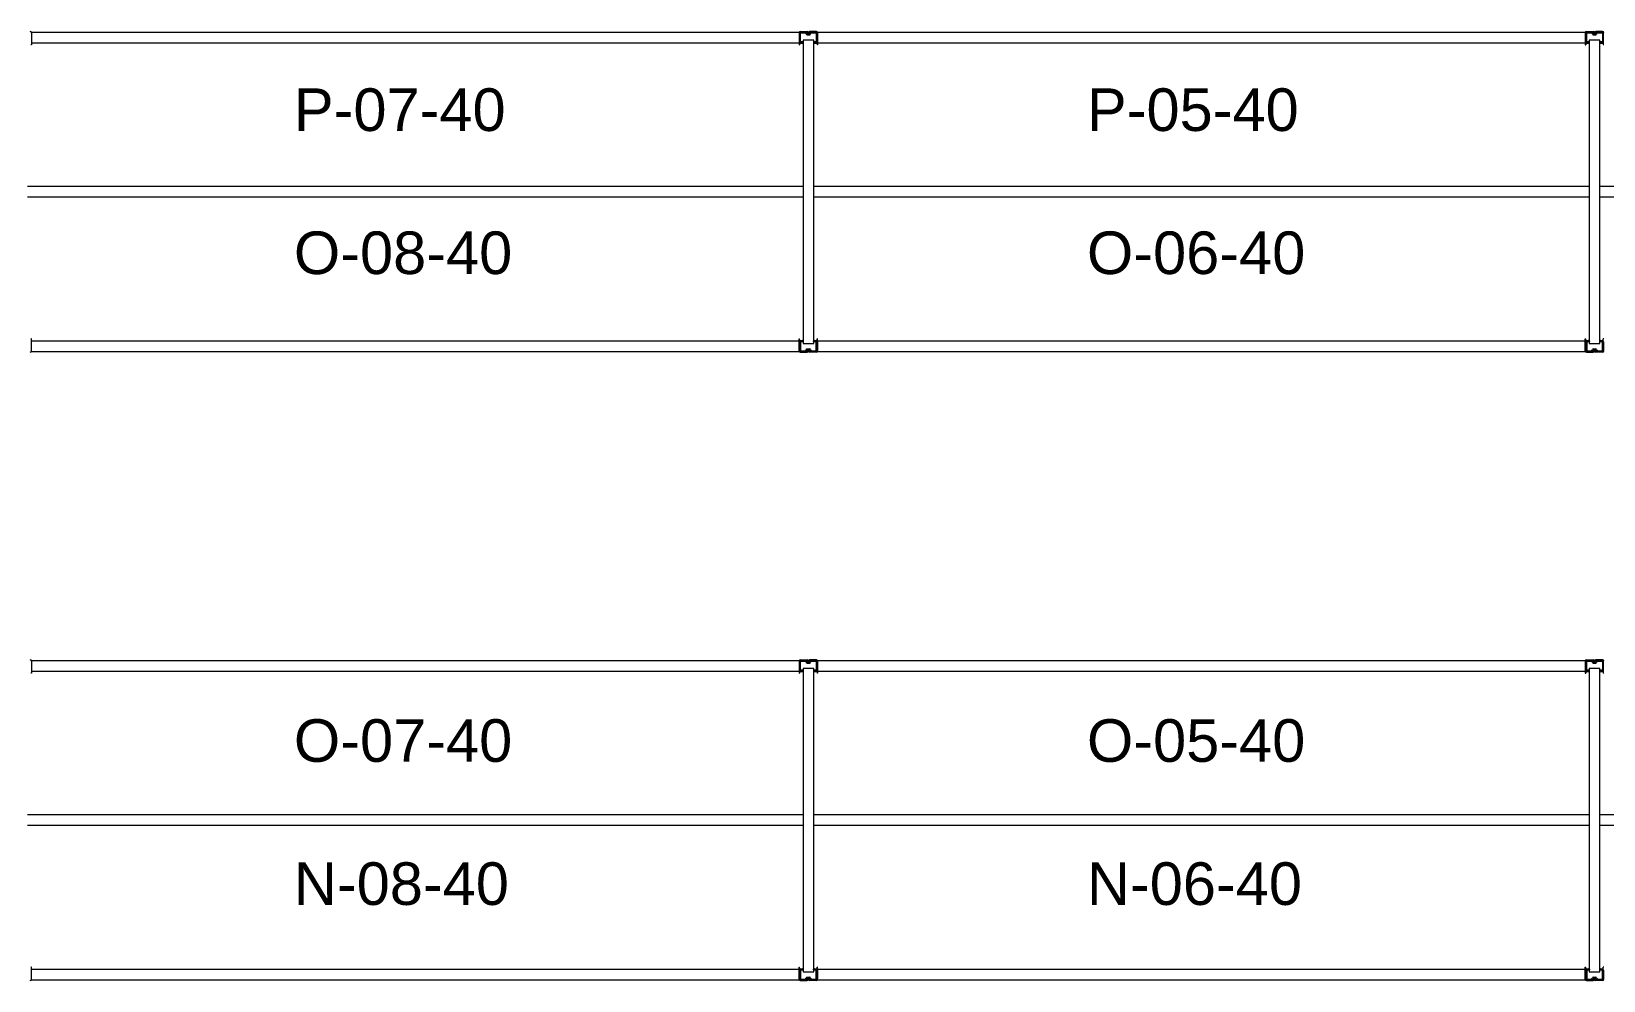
# Model space of a CAD drawing. Header units: inches. Extents: x 2743 to 10591, y -1604 to 5792.
# Drawn here: x 8436.6 to 8731.8, y 845.6 to 1023.8 of the extents above; entities that cross this region are included whole.
import ezdxf

# ---------------------------------------------------------------- set-up
doc = ezdxf.new("R2010")
doc.units = ezdxf.units.IN
doc.header["$LTSCALE"] = 0.1875
doc.header["$MEASUREMENT"] = 0
for name, color, linetype, lineweight in [('22 Dimension', 7, 'Continuous', 5), ('32 Echelle', 160, 'Continuous', 15), ('33 Poutre', 30, 'Continuous', 15)]:
    doc.layers.add(name, color=color, linetype=linetype, lineweight=lineweight)
doc.styles.add('arial', font='')
doc.styles.get('arial').set_extended_font_data('Arial')

msp = doc.modelspace()

# ---------------------------------------------------------------- hatches: boundary and pattern name
at = {"layer": '32 Echelle'}
for points in [[(8581.52285, 1021.49574), (8581.52285, 1021.68324), (8581.33535, 1021.68324)], [(8581.52285, 1021.49574), (8581.52285, 1021.68324), (8581.33535, 1021.68324)], [(8583.52285, 1021.49574), (8583.52285, 1021.68324), (8583.71035, 1021.68324)], [(8583.52285, 1021.49574), (8583.52285, 1021.68324), (8583.71035, 1021.68324)], [(8729.14785, 1021.49574), (8729.14785, 1021.68324), (8728.96035, 1021.68324)], [(8729.14785, 1021.49574), (8729.14785, 1021.68324), (8728.96035, 1021.68324)], [(8731.14785, 1021.49574), (8731.14785, 1021.68324), (8731.33535, 1021.68324)], [(8731.14785, 1021.49574), (8731.14785, 1021.68324), (8731.33535, 1021.68324)], [(8581.52285, 965.87074), (8581.52285, 965.68324), (8581.33535, 965.68324)], [(8581.52285, 965.87074), (8581.52285, 965.68324), (8581.33535, 965.68324)], [(8583.52285, 965.87074), (8583.52285, 965.68324), (8583.71035, 965.68324)], [(8583.52285, 965.87074), (8583.52285, 965.68324), (8583.71035, 965.68324)], [(8729.14785, 965.87074), (8729.14785, 965.68324), (8728.96035, 965.68324)], [(8729.14785, 965.87074), (8729.14785, 965.68324), (8728.96035, 965.68324)], [(8731.14785, 965.87074), (8731.14785, 965.68324), (8731.33535, 965.68324)], [(8731.14785, 965.87074), (8731.14785, 965.68324), (8731.33535, 965.68324)], [(8581.52285, 903.49574), (8581.52285, 903.68324), (8581.33535, 903.68324)], [(8581.52285, 903.49574), (8581.52285, 903.68324), (8581.33535, 903.68324)], [(8583.52285, 903.49574), (8583.52285, 903.68324), (8583.71035, 903.68324)], [(8583.52285, 903.49574), (8583.52285, 903.68324), (8583.71035, 903.68324)], [(8729.14785, 903.49574), (8729.14785, 903.68324), (8728.96035, 903.68324)], [(8729.14785, 903.49574), (8729.14785, 903.68324), (8728.96035, 903.68324)], [(8731.14785, 903.49574), (8731.14785, 903.68324), (8731.33535, 903.68324)], [(8731.14785, 903.49574), (8731.14785, 903.68324), (8731.33535, 903.68324)], [(8581.52285, 847.87074), (8581.52285, 847.68324), (8581.33535, 847.68324)], [(8581.52285, 847.87074), (8581.52285, 847.68324), (8581.33535, 847.68324)], [(8583.52285, 847.87074), (8583.52285, 847.68324), (8583.71035, 847.68324)], [(8583.52285, 847.87074), (8583.52285, 847.68324), (8583.71035, 847.68324)], [(8729.14785, 847.87074), (8729.14785, 847.68324), (8728.96035, 847.68324)], [(8729.14785, 847.87074), (8729.14785, 847.68324), (8728.96035, 847.68324)], [(8731.14785, 847.87074), (8731.14785, 847.68324), (8731.33535, 847.68324)], [(8731.14785, 847.87074), (8731.14785, 847.68324), (8731.33535, 847.68324)]]:
    msp.add_hatch(color=256, dxfattribs=at).paths.add_polyline_path(points)

# ---------------------------------------------------------------- linework, layer by layer
at = {"layer": '22 Dimension'}
for p, q in [((8581.52285, 994.68324), (8435.89785, 994.68324)), ((8581.52285, 992.68324), (8435.89785, 992.68324)), ((8729.14785, 994.68324), (8583.52285, 994.68324)), ((8729.14785, 992.68324), (8583.52285, 992.68324)), ((8876.77285, 994.68324), (8731.14785, 994.68324)), ((8876.77285, 992.68324), (8731.14785, 992.68324)), ((8581.52285, 876.68324), (8435.89785, 876.68324)), ((8581.52285, 874.68324), (8435.89785, 874.68324)), ((8729.14785, 876.68324), (8583.52285, 876.68324)), ((8729.14785, 874.68324), (8583.52285, 874.68324)), ((8876.77285, 876.68324), (8731.14785, 876.68324)), ((8876.77285, 874.68324), (8731.14785, 874.68324))]:
    msp.add_line(p, q, dxfattribs=at)
at = {"layer": '32 Echelle', "linetype": 'Continuous', "lineweight": 25}
for p, q in [((8580.89789, 1023.49949), (8580.89789, 1021.86699)), ((8580.89789, 1023.49949), (8580.89789, 1021.86699)), ((8580.98789, 1021.86699), (8580.98789, 1023.49949)), ((8580.98789, 1021.86699), (8580.98789, 1023.49949)), ((8582.01048, 1023.68324), (8581.08164, 1023.68324)), ((8582.01048, 1023.68324), (8581.08164, 1023.68324)), ((8581.08164, 1023.59324), (8582.01048, 1023.59324)), ((8581.08164, 1023.59324), (8582.01048, 1023.59324)), ((8581.49789, 1021.77324), (8581.08164, 1021.77324)), ((8581.49789, 1021.77324), (8581.08164, 1021.77324)), ((8581.08164, 1021.68324), (8581.49789, 1021.68324)), ((8581.08164, 1021.68324), (8581.49789, 1021.68324)), ((8581.49789, 1021.68324), (8581.49789, 1021.77324)), ((8581.49789, 1021.68324), (8581.49789, 1021.77324)), ((8582.10013, 1023.5269), (8582.14404, 1023.38326)), ((8582.10013, 1023.5269), (8582.14404, 1023.38326)), ((8582.23011, 1023.40958), (8582.1862, 1023.55321)), ((8582.23011, 1023.40958), (8582.1862, 1023.55321)), ((8582.72593, 1023.34324), (8582.31976, 1023.34324)), ((8582.72593, 1023.34324), (8582.31976, 1023.34324)), ((8582.31976, 1023.25324), (8582.72593, 1023.25324)), ((8582.31976, 1023.25324), (8582.72593, 1023.25324)), ((8582.85949, 1023.55321), (8582.81558, 1023.40958)), ((8582.85949, 1023.55321), (8582.81558, 1023.40958)), ((8582.90165, 1023.38326), (8582.94556, 1023.5269)), ((8582.90165, 1023.38326), (8582.94556, 1023.5269)), ((8583.96405, 1023.68324), (8583.03522, 1023.68324)), ((8583.96405, 1023.68324), (8583.03522, 1023.68324)), ((8583.03522, 1023.59324), (8583.96405, 1023.59324)), ((8583.03522, 1023.59324), (8583.96405, 1023.59324)), ((8583.96405, 1021.77324), (8583.5478, 1021.77324)), ((8583.5478, 1021.77324), (8583.5478, 1021.68324)), ((8583.96405, 1021.77324), (8583.5478, 1021.77324)), ((8583.5478, 1021.77324), (8583.5478, 1021.68324)), ((8583.5478, 1021.68324), (8583.96405, 1021.68324)), ((8583.5478, 1021.68324), (8583.96405, 1021.68324)), ((8584.0578, 1023.49949), (8584.0578, 1021.86699)), ((8584.0578, 1023.49949), (8584.0578, 1021.86699)), ((8584.1478, 1021.86699), (8584.1478, 1023.49949)), ((8584.1478, 1021.86699), (8584.1478, 1023.49949)), ((8728.52289, 1023.49949), (8728.52289, 1021.86699)), ((8728.52289, 1023.49949), (8728.52289, 1021.86699)), ((8728.61289, 1021.86699), (8728.61289, 1023.49949)), ((8728.61289, 1021.86699), (8728.61289, 1023.49949)), ((8729.63548, 1023.68324), (8728.70664, 1023.68324)), ((8729.63548, 1023.68324), (8728.70664, 1023.68324)), ((8728.70664, 1023.59324), (8729.63548, 1023.59324)), ((8728.70664, 1023.59324), (8729.63548, 1023.59324)), ((8729.12289, 1021.77324), (8728.70664, 1021.77324)), ((8729.12289, 1021.77324), (8728.70664, 1021.77324)), ((8728.70664, 1021.68324), (8729.12289, 1021.68324)), ((8728.70664, 1021.68324), (8729.12289, 1021.68324)), ((8729.12289, 1021.68324), (8729.12289, 1021.77324)), ((8729.12289, 1021.68324), (8729.12289, 1021.77324)), ((8729.72513, 1023.5269), (8729.76904, 1023.38326)), ((8729.72513, 1023.5269), (8729.76904, 1023.38326)), ((8729.85511, 1023.40958), (8729.8112, 1023.55321)), ((8729.85511, 1023.40958), (8729.8112, 1023.55321)), ((8730.35093, 1023.34324), (8729.94476, 1023.34324)), ((8730.35093, 1023.34324), (8729.94476, 1023.34324)), ((8729.94476, 1023.25324), (8730.35093, 1023.25324)), ((8729.94476, 1023.25324), (8730.35093, 1023.25324)), ((8730.48449, 1023.55321), (8730.44058, 1023.40958)), ((8730.48449, 1023.55321), (8730.44058, 1023.40958)), ((8730.52665, 1023.38326), (8730.57056, 1023.5269)), ((8730.52665, 1023.38326), (8730.57056, 1023.5269)), ((8731.58905, 1023.68324), (8730.66022, 1023.68324)), ((8731.58905, 1023.68324), (8730.66022, 1023.68324)), ((8730.66022, 1023.59324), (8731.58905, 1023.59324)), ((8730.66022, 1023.59324), (8731.58905, 1023.59324)), ((8731.58905, 1021.77324), (8731.1728, 1021.77324)), ((8731.1728, 1021.77324), (8731.1728, 1021.68324)), ((8731.58905, 1021.77324), (8731.1728, 1021.77324)), ((8731.1728, 1021.77324), (8731.1728, 1021.68324)), ((8731.1728, 1021.68324), (8731.58905, 1021.68324)), ((8731.1728, 1021.68324), (8731.58905, 1021.68324)), ((8731.6828, 1023.49949), (8731.6828, 1021.86699)), ((8731.6828, 1023.49949), (8731.6828, 1021.86699)), ((8731.7728, 1021.86699), (8731.7728, 1023.49949)), ((8731.7728, 1021.86699), (8731.7728, 1023.49949)), ((8580.89789, 963.86699), (8580.89789, 965.49949)), ((8580.89789, 963.86699), (8580.89789, 965.49949)), ((8580.98789, 965.49949), (8580.98789, 963.86699)), ((8580.98789, 965.49949), (8580.98789, 963.86699)), ((8581.08164, 965.68324), (8581.49789, 965.68324)), ((8581.08164, 965.68324), (8581.49789, 965.68324)), ((8581.49789, 965.59324), (8581.08164, 965.59324)), ((8581.49789, 965.59324), (8581.08164, 965.59324)), ((8581.49789, 965.68324), (8581.49789, 965.59324)), ((8581.49789, 965.68324), (8581.49789, 965.59324)), ((8583.5478, 965.68324), (8583.96405, 965.68324)), ((8583.5478, 965.59324), (8583.5478, 965.68324)), ((8583.5478, 965.68324), (8583.96405, 965.68324)), ((8583.5478, 965.59324), (8583.5478, 965.68324)), ((8583.96405, 965.59324), (8583.5478, 965.59324)), ((8583.96405, 965.59324), (8583.5478, 965.59324)), ((8584.0578, 963.86699), (8584.0578, 965.49949)), ((8584.0578, 963.86699), (8584.0578, 965.49949)), ((8584.1478, 965.49949), (8584.1478, 963.86699)), ((8584.1478, 965.49949), (8584.1478, 963.86699)), ((8728.52289, 963.86699), (8728.52289, 965.49949)), ((8728.52289, 963.86699), (8728.52289, 965.49949)), ((8728.61289, 965.49949), (8728.61289, 963.86699)), ((8728.61289, 965.49949), (8728.61289, 963.86699)), ((8728.70664, 965.68324), (8729.12289, 965.68324)), ((8728.70664, 965.68324), (8729.12289, 965.68324)), ((8729.12289, 965.59324), (8728.70664, 965.59324)), ((8729.12289, 965.59324), (8728.70664, 965.59324)), ((8729.12289, 965.68324), (8729.12289, 965.59324)), ((8729.12289, 965.68324), (8729.12289, 965.59324)), ((8731.1728, 965.68324), (8731.58905, 965.68324)), ((8731.1728, 965.59324), (8731.1728, 965.68324)), ((8731.1728, 965.68324), (8731.58905, 965.68324)), ((8731.1728, 965.59324), (8731.1728, 965.68324)), ((8731.58905, 965.59324), (8731.1728, 965.59324)), ((8731.58905, 965.59324), (8731.1728, 965.59324)), ((8731.6828, 963.86699), (8731.6828, 965.49949)), ((8731.6828, 963.86699), (8731.6828, 965.49949)), ((8731.7728, 965.49949), (8731.7728, 963.86699)), ((8731.7728, 965.49949), (8731.7728, 963.86699)), ((8581.08164, 963.77324), (8582.01048, 963.77324)), ((8581.08164, 963.77324), (8582.01048, 963.77324)), ((8582.01048, 963.68324), (8581.08164, 963.68324)), ((8582.01048, 963.68324), (8581.08164, 963.68324)), ((8582.10013, 963.83958), (8582.14404, 963.98321)), ((8582.10013, 963.83958), (8582.14404, 963.98321)), ((8582.23011, 963.9569), (8582.1862, 963.81326)), ((8582.23011, 963.9569), (8582.1862, 963.81326)), ((8582.31976, 964.11324), (8582.72593, 964.11324)), ((8582.31976, 964.11324), (8582.72593, 964.11324)), ((8582.72593, 964.02324), (8582.31976, 964.02324)), ((8582.72593, 964.02324), (8582.31976, 964.02324)), ((8582.85949, 963.81326), (8582.81558, 963.9569)), ((8582.85949, 963.81326), (8582.81558, 963.9569)), ((8582.90165, 963.98321), (8582.94556, 963.83958)), ((8582.90165, 963.98321), (8582.94556, 963.83958)), ((8583.03522, 963.77324), (8583.96405, 963.77324)), ((8583.03522, 963.77324), (8583.96405, 963.77324)), ((8583.96405, 963.68324), (8583.03522, 963.68324)), ((8583.96405, 963.68324), (8583.03522, 963.68324)), ((8728.70664, 963.77324), (8729.63548, 963.77324)), ((8728.70664, 963.77324), (8729.63548, 963.77324)), ((8729.63548, 963.68324), (8728.70664, 963.68324)), ((8729.63548, 963.68324), (8728.70664, 963.68324)), ((8729.72513, 963.83958), (8729.76904, 963.98321)), ((8729.72513, 963.83958), (8729.76904, 963.98321)), ((8729.85511, 963.9569), (8729.8112, 963.81326)), ((8729.85511, 963.9569), (8729.8112, 963.81326)), ((8729.94476, 964.11324), (8730.35093, 964.11324)), ((8729.94476, 964.11324), (8730.35093, 964.11324)), ((8730.35093, 964.02324), (8729.94476, 964.02324)), ((8730.35093, 964.02324), (8729.94476, 964.02324)), ((8730.48449, 963.81326), (8730.44058, 963.9569)), ((8730.48449, 963.81326), (8730.44058, 963.9569)), ((8730.52665, 963.98321), (8730.57056, 963.83958)), ((8730.52665, 963.98321), (8730.57056, 963.83958)), ((8730.66022, 963.77324), (8731.58905, 963.77324)), ((8730.66022, 963.77324), (8731.58905, 963.77324)), ((8731.58905, 963.68324), (8730.66022, 963.68324)), ((8731.58905, 963.68324), (8730.66022, 963.68324)), ((8580.89789, 905.49949), (8580.89789, 903.86699)), ((8580.89789, 905.49949), (8580.89789, 903.86699)), ((8580.98789, 903.86699), (8580.98789, 905.49949)), ((8580.98789, 903.86699), (8580.98789, 905.49949)), ((8582.01048, 905.68324), (8581.08164, 905.68324)), ((8582.01048, 905.68324), (8581.08164, 905.68324)), ((8581.08164, 905.59324), (8582.01048, 905.59324)), ((8581.08164, 905.59324), (8582.01048, 905.59324)), ((8581.49789, 903.77324), (8581.08164, 903.77324)), ((8581.49789, 903.77324), (8581.08164, 903.77324)), ((8581.08164, 903.68324), (8581.49789, 903.68324)), ((8581.08164, 903.68324), (8581.49789, 903.68324)), ((8581.49789, 903.68324), (8581.49789, 903.77324)), ((8581.49789, 903.68324), (8581.49789, 903.77324)), ((8582.10013, 905.5269), (8582.14404, 905.38326)), ((8582.10013, 905.5269), (8582.14404, 905.38326)), ((8582.23011, 905.40958), (8582.1862, 905.55321)), ((8582.23011, 905.40958), (8582.1862, 905.55321)), ((8582.72593, 905.34324), (8582.31976, 905.34324)), ((8582.72593, 905.34324), (8582.31976, 905.34324)), ((8582.31976, 905.25324), (8582.72593, 905.25324)), ((8582.31976, 905.25324), (8582.72593, 905.25324)), ((8582.85949, 905.55321), (8582.81558, 905.40958)), ((8582.85949, 905.55321), (8582.81558, 905.40958)), ((8582.90165, 905.38326), (8582.94556, 905.5269)), ((8582.90165, 905.38326), (8582.94556, 905.5269)), ((8583.96405, 905.68324), (8583.03522, 905.68324)), ((8583.96405, 905.68324), (8583.03522, 905.68324)), ((8583.03522, 905.59324), (8583.96405, 905.59324)), ((8583.03522, 905.59324), (8583.96405, 905.59324)), ((8583.96405, 903.77324), (8583.5478, 903.77324)), ((8583.5478, 903.77324), (8583.5478, 903.68324)), ((8583.96405, 903.77324), (8583.5478, 903.77324)), ((8583.5478, 903.77324), (8583.5478, 903.68324)), ((8583.5478, 903.68324), (8583.96405, 903.68324)), ((8583.5478, 903.68324), (8583.96405, 903.68324)), ((8584.0578, 905.49949), (8584.0578, 903.86699)), ((8584.0578, 905.49949), (8584.0578, 903.86699)), ((8584.1478, 903.86699), (8584.1478, 905.49949)), ((8584.1478, 903.86699), (8584.1478, 905.49949)), ((8728.52289, 905.49949), (8728.52289, 903.86699)), ((8728.52289, 905.49949), (8728.52289, 903.86699)), ((8728.61289, 903.86699), (8728.61289, 905.49949)), ((8728.61289, 903.86699), (8728.61289, 905.49949)), ((8729.63548, 905.68324), (8728.70664, 905.68324)), ((8729.63548, 905.68324), (8728.70664, 905.68324)), ((8728.70664, 905.59324), (8729.63548, 905.59324)), ((8728.70664, 905.59324), (8729.63548, 905.59324)), ((8729.12289, 903.77324), (8728.70664, 903.77324)), ((8729.12289, 903.77324), (8728.70664, 903.77324)), ((8728.70664, 903.68324), (8729.12289, 903.68324)), ((8728.70664, 903.68324), (8729.12289, 903.68324)), ((8729.12289, 903.68324), (8729.12289, 903.77324)), ((8729.12289, 903.68324), (8729.12289, 903.77324)), ((8729.72513, 905.5269), (8729.76904, 905.38326)), ((8729.72513, 905.5269), (8729.76904, 905.38326)), ((8729.85511, 905.40958), (8729.8112, 905.55321)), ((8729.85511, 905.40958), (8729.8112, 905.55321)), ((8730.35093, 905.34324), (8729.94476, 905.34324)), ((8730.35093, 905.34324), (8729.94476, 905.34324)), ((8729.94476, 905.25324), (8730.35093, 905.25324)), ((8729.94476, 905.25324), (8730.35093, 905.25324)), ((8730.48449, 905.55321), (8730.44058, 905.40958)), ((8730.48449, 905.55321), (8730.44058, 905.40958)), ((8730.52665, 905.38326), (8730.57056, 905.5269)), ((8730.52665, 905.38326), (8730.57056, 905.5269)), ((8731.58905, 905.68324), (8730.66022, 905.68324)), ((8731.58905, 905.68324), (8730.66022, 905.68324)), ((8730.66022, 905.59324), (8731.58905, 905.59324)), ((8730.66022, 905.59324), (8731.58905, 905.59324)), ((8731.58905, 903.77324), (8731.1728, 903.77324)), ((8731.1728, 903.77324), (8731.1728, 903.68324)), ((8731.58905, 903.77324), (8731.1728, 903.77324)), ((8731.1728, 903.77324), (8731.1728, 903.68324)), ((8731.1728, 903.68324), (8731.58905, 903.68324)), ((8731.1728, 903.68324), (8731.58905, 903.68324)), ((8731.6828, 905.49949), (8731.6828, 903.86699)), ((8731.6828, 905.49949), (8731.6828, 903.86699)), ((8731.7728, 903.86699), (8731.7728, 905.49949)), ((8731.7728, 903.86699), (8731.7728, 905.49949)), ((8580.89789, 845.86699), (8580.89789, 847.49949)), ((8580.89789, 845.86699), (8580.89789, 847.49949)), ((8580.98789, 847.49949), (8580.98789, 845.86699)), ((8580.98789, 847.49949), (8580.98789, 845.86699)), ((8581.08164, 847.68324), (8581.49789, 847.68324)), ((8581.08164, 847.68324), (8581.49789, 847.68324)), ((8581.49789, 847.59324), (8581.08164, 847.59324)), ((8581.49789, 847.59324), (8581.08164, 847.59324)), ((8581.49789, 847.68324), (8581.49789, 847.59324)), ((8581.49789, 847.68324), (8581.49789, 847.59324)), ((8583.5478, 847.68324), (8583.96405, 847.68324)), ((8583.5478, 847.59324), (8583.5478, 847.68324)), ((8583.5478, 847.68324), (8583.96405, 847.68324)), ((8583.5478, 847.59324), (8583.5478, 847.68324)), ((8583.96405, 847.59324), (8583.5478, 847.59324)), ((8583.96405, 847.59324), (8583.5478, 847.59324)), ((8584.0578, 845.86699), (8584.0578, 847.49949)), ((8584.0578, 845.86699), (8584.0578, 847.49949)), ((8584.1478, 847.49949), (8584.1478, 845.86699)), ((8584.1478, 847.49949), (8584.1478, 845.86699)), ((8728.52289, 845.86699), (8728.52289, 847.49949)), ((8728.52289, 845.86699), (8728.52289, 847.49949)), ((8728.61289, 847.49949), (8728.61289, 845.86699)), ((8728.61289, 847.49949), (8728.61289, 845.86699)), ((8728.70664, 847.68324), (8729.12289, 847.68324)), ((8728.70664, 847.68324), (8729.12289, 847.68324)), ((8729.12289, 847.59324), (8728.70664, 847.59324)), ((8729.12289, 847.59324), (8728.70664, 847.59324)), ((8729.12289, 847.68324), (8729.12289, 847.59324)), ((8729.12289, 847.68324), (8729.12289, 847.59324)), ((8731.1728, 847.68324), (8731.58905, 847.68324)), ((8731.1728, 847.59324), (8731.1728, 847.68324)), ((8731.1728, 847.68324), (8731.58905, 847.68324)), ((8731.1728, 847.59324), (8731.1728, 847.68324)), ((8731.58905, 847.59324), (8731.1728, 847.59324)), ((8731.58905, 847.59324), (8731.1728, 847.59324)), ((8731.6828, 845.86699), (8731.6828, 847.49949)), ((8731.6828, 845.86699), (8731.6828, 847.49949)), ((8731.7728, 847.49949), (8731.7728, 845.86699)), ((8731.7728, 847.49949), (8731.7728, 845.86699)), ((8581.08164, 845.77324), (8582.01048, 845.77324)), ((8581.08164, 845.77324), (8582.01048, 845.77324)), ((8582.01048, 845.68324), (8581.08164, 845.68324)), ((8582.01048, 845.68324), (8581.08164, 845.68324)), ((8582.10013, 845.83958), (8582.14404, 845.98321)), ((8582.10013, 845.83958), (8582.14404, 845.98321)), ((8582.23011, 845.9569), (8582.1862, 845.81326)), ((8582.23011, 845.9569), (8582.1862, 845.81326)), ((8582.31976, 846.11324), (8582.72593, 846.11324)), ((8582.31976, 846.11324), (8582.72593, 846.11324)), ((8582.72593, 846.02324), (8582.31976, 846.02324)), ((8582.72593, 846.02324), (8582.31976, 846.02324)), ((8582.85949, 845.81326), (8582.81558, 845.9569)), ((8582.85949, 845.81326), (8582.81558, 845.9569)), ((8582.90165, 845.98321), (8582.94556, 845.83958)), ((8582.90165, 845.98321), (8582.94556, 845.83958)), ((8583.03522, 845.77324), (8583.96405, 845.77324)), ((8583.03522, 845.77324), (8583.96405, 845.77324)), ((8583.96405, 845.68324), (8583.03522, 845.68324)), ((8583.96405, 845.68324), (8583.03522, 845.68324)), ((8728.70664, 845.77324), (8729.63548, 845.77324)), ((8728.70664, 845.77324), (8729.63548, 845.77324)), ((8729.63548, 845.68324), (8728.70664, 845.68324)), ((8729.63548, 845.68324), (8728.70664, 845.68324)), ((8729.72513, 845.83958), (8729.76904, 845.98321)), ((8729.72513, 845.83958), (8729.76904, 845.98321)), ((8729.85511, 845.9569), (8729.8112, 845.81326)), ((8729.85511, 845.9569), (8729.8112, 845.81326)), ((8729.94476, 846.11324), (8730.35093, 846.11324)), ((8729.94476, 846.11324), (8730.35093, 846.11324)), ((8730.35093, 846.02324), (8729.94476, 846.02324)), ((8730.35093, 846.02324), (8729.94476, 846.02324)), ((8730.48449, 845.81326), (8730.44058, 845.9569)), ((8730.48449, 845.81326), (8730.44058, 845.9569)), ((8730.52665, 845.98321), (8730.57056, 845.83958)), ((8730.52665, 845.98321), (8730.57056, 845.83958)), ((8730.66022, 845.77324), (8731.58905, 845.77324)), ((8730.66022, 845.77324), (8731.58905, 845.77324)), ((8731.58905, 845.68324), (8730.66022, 845.68324)), ((8731.58905, 845.68324), (8730.66022, 845.68324))]:
    msp.add_line(p, q, dxfattribs=at)
at = {"layer": '32 Echelle'}
for p, q in [((8581.52285, 1021.68324), (8581.33535, 1021.68324)), ((8581.52285, 1021.49574), (8581.33535, 1021.68324)), ((8581.52285, 1021.68324), (8581.33535, 1021.68324)), ((8581.52285, 1021.49574), (8581.33535, 1021.68324)), ((8583.52285, 1022.18324), (8581.52285, 1022.18324)), ((8581.52285, 1022.18324), (8581.52285, 965.18324)), ((8583.52285, 1022.18324), (8581.52285, 1022.18324)), ((8581.52285, 1022.18324), (8581.52285, 965.18324)), ((8581.52285, 1021.49574), (8581.52285, 1021.68324)), ((8581.52285, 1021.49574), (8581.52285, 1021.68324)), ((8583.52285, 965.18324), (8583.52285, 1022.18324)), ((8583.52285, 965.18324), (8583.52285, 1022.18324)), ((8583.52285, 1021.68324), (8583.71035, 1021.68324)), ((8583.52285, 1021.49574), (8583.52285, 1021.68324)), ((8583.52285, 1021.49574), (8583.71035, 1021.68324)), ((8583.52285, 1021.68324), (8583.71035, 1021.68324)), ((8583.52285, 1021.49574), (8583.52285, 1021.68324)), ((8583.52285, 1021.49574), (8583.71035, 1021.68324)), ((8729.14785, 1021.68324), (8728.96035, 1021.68324)), ((8729.14785, 1021.49574), (8728.96035, 1021.68324)), ((8729.14785, 1021.68324), (8728.96035, 1021.68324)), ((8729.14785, 1021.49574), (8728.96035, 1021.68324)), ((8731.14785, 1022.18324), (8729.14785, 1022.18324)), ((8729.14785, 1022.18324), (8729.14785, 965.18324)), ((8731.14785, 1022.18324), (8729.14785, 1022.18324)), ((8729.14785, 1022.18324), (8729.14785, 965.18324)), ((8729.14785, 1021.49574), (8729.14785, 1021.68324)), ((8729.14785, 1021.49574), (8729.14785, 1021.68324)), ((8731.14785, 965.18324), (8731.14785, 1022.18324)), ((8731.14785, 965.18324), (8731.14785, 1022.18324)), ((8731.14785, 1021.68324), (8731.33535, 1021.68324)), ((8731.14785, 1021.49574), (8731.14785, 1021.68324)), ((8731.14785, 1021.49574), (8731.33535, 1021.68324)), ((8731.14785, 1021.68324), (8731.33535, 1021.68324)), ((8731.14785, 1021.49574), (8731.14785, 1021.68324)), ((8731.14785, 1021.49574), (8731.33535, 1021.68324)), ((8581.52285, 965.87074), (8581.33535, 965.68324)), ((8581.52285, 965.87074), (8581.33535, 965.68324)), ((8581.52285, 965.68324), (8581.33535, 965.68324)), ((8581.52285, 965.68324), (8581.33535, 965.68324)), ((8581.52285, 965.87074), (8581.52285, 965.68324)), ((8581.52285, 965.87074), (8581.52285, 965.68324)), ((8583.52285, 965.87074), (8583.52285, 965.68324)), ((8583.52285, 965.87074), (8583.71035, 965.68324)), ((8583.52285, 965.87074), (8583.52285, 965.68324)), ((8583.52285, 965.87074), (8583.71035, 965.68324)), ((8583.52285, 965.68324), (8583.71035, 965.68324)), ((8583.52285, 965.68324), (8583.71035, 965.68324)), ((8729.14785, 965.87074), (8728.96035, 965.68324)), ((8729.14785, 965.87074), (8728.96035, 965.68324)), ((8729.14785, 965.68324), (8728.96035, 965.68324)), ((8729.14785, 965.68324), (8728.96035, 965.68324)), ((8729.14785, 965.87074), (8729.14785, 965.68324)), ((8729.14785, 965.87074), (8729.14785, 965.68324)), ((8731.14785, 965.87074), (8731.14785, 965.68324)), ((8731.14785, 965.87074), (8731.33535, 965.68324)), ((8731.14785, 965.87074), (8731.14785, 965.68324)), ((8731.14785, 965.87074), (8731.33535, 965.68324)), ((8731.14785, 965.68324), (8731.33535, 965.68324)), ((8731.14785, 965.68324), (8731.33535, 965.68324)), ((8581.52285, 965.18324), (8583.52285, 965.18324)), ((8581.52285, 965.18324), (8583.52285, 965.18324)), ((8729.14785, 965.18324), (8731.14785, 965.18324)), ((8729.14785, 965.18324), (8731.14785, 965.18324)), ((8581.52285, 903.68324), (8581.33535, 903.68324)), ((8581.52285, 903.49574), (8581.33535, 903.68324)), ((8581.52285, 903.68324), (8581.33535, 903.68324)), ((8581.52285, 903.49574), (8581.33535, 903.68324)), ((8583.52285, 904.18324), (8581.52285, 904.18324)), ((8581.52285, 904.18324), (8581.52285, 847.18324)), ((8583.52285, 904.18324), (8581.52285, 904.18324)), ((8581.52285, 904.18324), (8581.52285, 847.18324)), ((8581.52285, 903.49574), (8581.52285, 903.68324)), ((8581.52285, 903.49574), (8581.52285, 903.68324)), ((8583.52285, 847.18324), (8583.52285, 904.18324)), ((8583.52285, 847.18324), (8583.52285, 904.18324)), ((8583.52285, 903.68324), (8583.71035, 903.68324)), ((8583.52285, 903.49574), (8583.52285, 903.68324)), ((8583.52285, 903.49574), (8583.71035, 903.68324)), ((8583.52285, 903.68324), (8583.71035, 903.68324)), ((8583.52285, 903.49574), (8583.52285, 903.68324)), ((8583.52285, 903.49574), (8583.71035, 903.68324)), ((8729.14785, 903.68324), (8728.96035, 903.68324)), ((8729.14785, 903.49574), (8728.96035, 903.68324)), ((8729.14785, 903.68324), (8728.96035, 903.68324)), ((8729.14785, 903.49574), (8728.96035, 903.68324)), ((8731.14785, 904.18324), (8729.14785, 904.18324)), ((8729.14785, 904.18324), (8729.14785, 847.18324)), ((8731.14785, 904.18324), (8729.14785, 904.18324)), ((8729.14785, 904.18324), (8729.14785, 847.18324)), ((8729.14785, 903.49574), (8729.14785, 903.68324)), ((8729.14785, 903.49574), (8729.14785, 903.68324)), ((8731.14785, 847.18324), (8731.14785, 904.18324)), ((8731.14785, 847.18324), (8731.14785, 904.18324)), ((8731.14785, 903.68324), (8731.33535, 903.68324)), ((8731.14785, 903.49574), (8731.14785, 903.68324)), ((8731.14785, 903.49574), (8731.33535, 903.68324)), ((8731.14785, 903.68324), (8731.33535, 903.68324)), ((8731.14785, 903.49574), (8731.14785, 903.68324)), ((8731.14785, 903.49574), (8731.33535, 903.68324)), ((8581.52285, 847.87074), (8581.33535, 847.68324)), ((8581.52285, 847.87074), (8581.33535, 847.68324)), ((8581.52285, 847.68324), (8581.33535, 847.68324)), ((8581.52285, 847.68324), (8581.33535, 847.68324)), ((8581.52285, 847.87074), (8581.52285, 847.68324)), ((8581.52285, 847.87074), (8581.52285, 847.68324)), ((8583.52285, 847.87074), (8583.52285, 847.68324)), ((8583.52285, 847.87074), (8583.71035, 847.68324)), ((8583.52285, 847.87074), (8583.52285, 847.68324)), ((8583.52285, 847.87074), (8583.71035, 847.68324)), ((8583.52285, 847.68324), (8583.71035, 847.68324)), ((8583.52285, 847.68324), (8583.71035, 847.68324)), ((8729.14785, 847.87074), (8728.96035, 847.68324)), ((8729.14785, 847.87074), (8728.96035, 847.68324)), ((8729.14785, 847.68324), (8728.96035, 847.68324)), ((8729.14785, 847.68324), (8728.96035, 847.68324)), ((8729.14785, 847.87074), (8729.14785, 847.68324)), ((8729.14785, 847.87074), (8729.14785, 847.68324)), ((8731.14785, 847.87074), (8731.14785, 847.68324)), ((8731.14785, 847.87074), (8731.33535, 847.68324)), ((8731.14785, 847.87074), (8731.14785, 847.68324)), ((8731.14785, 847.87074), (8731.33535, 847.68324)), ((8731.14785, 847.68324), (8731.33535, 847.68324)), ((8731.14785, 847.68324), (8731.33535, 847.68324)), ((8581.52285, 847.18324), (8583.52285, 847.18324)), ((8581.52285, 847.18324), (8583.52285, 847.18324)), ((8729.14785, 847.18324), (8731.14785, 847.18324)), ((8729.14785, 847.18324), (8731.14785, 847.18324))]:
    msp.add_line(p, q, dxfattribs=at)
at = {"layer": '32 Echelle', "linetype": 'Continuous', "lineweight": 25}
for centre, radius, start, end in [((8581.08164, 1023.49949), 0.18375, 90, 180), ((8581.08164, 1023.49949), 0.18375, 90, 180), ((8581.08164, 1021.86699), 0.18375, 180, 270), ((8581.08164, 1021.86699), 0.18375, 180, 270), ((8581.08164, 1023.49949), 0.09375, 90, 180), ((8581.08164, 1023.49949), 0.09375, 90, 180), ((8581.08164, 1021.86699), 0.09375, 180, 270), ((8581.08164, 1021.86699), 0.09375, 180, 270), ((8582.01048, 1023.49949), 0.18375, 17, 90), ((8582.01048, 1023.49949), 0.18375, 17, 90), ((8582.01048, 1023.49949), 0.09375, 17, 90), ((8582.01048, 1023.49949), 0.09375, 17, 90), ((8582.31976, 1023.43699), 0.18375, 197, 270), ((8582.31976, 1023.43699), 0.18375, 197, 270), ((8582.31976, 1023.43699), 0.09375, 197, 270), ((8582.31976, 1023.43699), 0.09375, 197, 270), ((8582.72593, 1023.43699), 0.09375, 270, 343), ((8582.72593, 1023.43699), 0.09375, 270, 343), ((8582.72593, 1023.43699), 0.18375, 270, 343), ((8582.72593, 1023.43699), 0.18375, 270, 343), ((8583.03522, 1023.49949), 0.18375, 90, 163), ((8583.03522, 1023.49949), 0.18375, 90, 163), ((8583.03522, 1023.49949), 0.09375, 90, 163), ((8583.03522, 1023.49949), 0.09375, 90, 163), ((8583.96405, 1023.49949), 0.18375, 0, 90), ((8583.96405, 1023.49949), 0.18375, 0, 90), ((8583.96405, 1023.49949), 0.09375, 0, 90), ((8583.96405, 1023.49949), 0.09375, 0, 90), ((8583.96405, 1021.86699), 0.09375, 270, 0), ((8583.96405, 1021.86699), 0.18375, 270, 0), ((8583.96405, 1021.86699), 0.09375, 270, 0), ((8583.96405, 1021.86699), 0.18375, 270, 0), ((8728.70664, 1023.49949), 0.18375, 90, 180), ((8728.70664, 1023.49949), 0.18375, 90, 180), ((8728.70664, 1021.86699), 0.18375, 180, 270), ((8728.70664, 1021.86699), 0.18375, 180, 270), ((8728.70664, 1023.49949), 0.09375, 90, 180), ((8728.70664, 1023.49949), 0.09375, 90, 180), ((8728.70664, 1021.86699), 0.09375, 180, 270), ((8728.70664, 1021.86699), 0.09375, 180, 270), ((8729.63548, 1023.49949), 0.18375, 17, 90), ((8729.63548, 1023.49949), 0.18375, 17, 90), ((8729.63548, 1023.49949), 0.09375, 17, 90), ((8729.63548, 1023.49949), 0.09375, 17, 90), ((8729.94476, 1023.43699), 0.18375, 197, 270), ((8729.94476, 1023.43699), 0.18375, 197, 270), ((8729.94476, 1023.43699), 0.09375, 197, 270), ((8729.94476, 1023.43699), 0.09375, 197, 270), ((8730.35093, 1023.43699), 0.09375, 270, 343), ((8730.35093, 1023.43699), 0.09375, 270, 343), ((8730.35093, 1023.43699), 0.18375, 270, 343), ((8730.35093, 1023.43699), 0.18375, 270, 343), ((8730.66022, 1023.49949), 0.18375, 90, 163), ((8730.66022, 1023.49949), 0.18375, 90, 163), ((8730.66022, 1023.49949), 0.09375, 90, 163), ((8730.66022, 1023.49949), 0.09375, 90, 163), ((8731.58905, 1023.49949), 0.18375, 0, 90), ((8731.58905, 1023.49949), 0.18375, 0, 90), ((8731.58905, 1023.49949), 0.09375, 0, 90), ((8731.58905, 1023.49949), 0.09375, 0, 90), ((8731.58905, 1021.86699), 0.09375, 270, 0), ((8731.58905, 1021.86699), 0.18375, 270, 0), ((8731.58905, 1021.86699), 0.09375, 270, 0), ((8731.58905, 1021.86699), 0.18375, 270, 0), ((8581.08164, 965.49949), 0.18375, 90, 180), ((8581.08164, 965.49949), 0.18375, 90, 180), ((8581.08164, 965.49949), 0.09375, 90, 180), ((8581.08164, 965.49949), 0.09375, 90, 180), ((8583.96405, 965.49949), 0.18375, 0, 90), ((8583.96405, 965.49949), 0.18375, 0, 90), ((8583.96405, 965.49949), 0.09375, 0, 90), ((8583.96405, 965.49949), 0.09375, 0, 90), ((8728.70664, 965.49949), 0.18375, 90, 180), ((8728.70664, 965.49949), 0.18375, 90, 180), ((8728.70664, 965.49949), 0.09375, 90, 180), ((8728.70664, 965.49949), 0.09375, 90, 180), ((8731.58905, 965.49949), 0.18375, 0, 90), ((8731.58905, 965.49949), 0.18375, 0, 90), ((8731.58905, 965.49949), 0.09375, 0, 90), ((8731.58905, 965.49949), 0.09375, 0, 90), ((8581.08164, 963.86699), 0.18375, 180, 270), ((8581.08164, 963.86699), 0.18375, 180, 270), ((8581.08164, 963.86699), 0.09375, 180, 270), ((8581.08164, 963.86699), 0.09375, 180, 270), ((8582.01048, 963.86699), 0.09375, 270, 343), ((8582.01048, 963.86699), 0.09375, 270, 343), ((8582.01048, 963.86699), 0.18375, 270, 343), ((8582.01048, 963.86699), 0.18375, 270, 343), ((8582.31976, 963.92949), 0.18375, 90, 163), ((8582.31976, 963.92949), 0.18375, 90, 163), ((8582.31976, 963.92949), 0.09375, 90, 163), ((8582.31976, 963.92949), 0.09375, 90, 163), ((8582.72593, 963.92949), 0.18375, 17, 90), ((8582.72593, 963.92949), 0.18375, 17, 90), ((8582.72593, 963.92949), 0.09375, 17, 90), ((8582.72593, 963.92949), 0.09375, 17, 90), ((8583.03522, 963.86699), 0.18375, 197, 270), ((8583.03522, 963.86699), 0.18375, 197, 270), ((8583.03522, 963.86699), 0.09375, 197, 270), ((8583.03522, 963.86699), 0.09375, 197, 270), ((8583.96405, 963.86699), 0.09375, 270, 0), ((8583.96405, 963.86699), 0.18375, 270, 0), ((8583.96405, 963.86699), 0.09375, 270, 0), ((8583.96405, 963.86699), 0.18375, 270, 0), ((8728.70664, 963.86699), 0.18375, 180, 270), ((8728.70664, 963.86699), 0.18375, 180, 270), ((8728.70664, 963.86699), 0.09375, 180, 270), ((8728.70664, 963.86699), 0.09375, 180, 270), ((8729.63548, 963.86699), 0.09375, 270, 343), ((8729.63548, 963.86699), 0.09375, 270, 343), ((8729.63548, 963.86699), 0.18375, 270, 343), ((8729.63548, 963.86699), 0.18375, 270, 343), ((8729.94476, 963.92949), 0.18375, 90, 163), ((8729.94476, 963.92949), 0.18375, 90, 163), ((8729.94476, 963.92949), 0.09375, 90, 163), ((8729.94476, 963.92949), 0.09375, 90, 163), ((8730.35093, 963.92949), 0.18375, 17, 90), ((8730.35093, 963.92949), 0.18375, 17, 90), ((8730.35093, 963.92949), 0.09375, 17, 90), ((8730.35093, 963.92949), 0.09375, 17, 90), ((8730.66022, 963.86699), 0.18375, 197, 270), ((8730.66022, 963.86699), 0.18375, 197, 270), ((8730.66022, 963.86699), 0.09375, 197, 270), ((8730.66022, 963.86699), 0.09375, 197, 270), ((8731.58905, 963.86699), 0.09375, 270, 0), ((8731.58905, 963.86699), 0.18375, 270, 0), ((8731.58905, 963.86699), 0.09375, 270, 0), ((8731.58905, 963.86699), 0.18375, 270, 0), ((8581.08164, 905.49949), 0.18375, 90, 180), ((8581.08164, 905.49949), 0.18375, 90, 180), ((8581.08164, 903.86699), 0.18375, 180, 270), ((8581.08164, 903.86699), 0.18375, 180, 270), ((8581.08164, 905.49949), 0.09375, 90, 180), ((8581.08164, 905.49949), 0.09375, 90, 180), ((8581.08164, 903.86699), 0.09375, 180, 270), ((8581.08164, 903.86699), 0.09375, 180, 270), ((8582.01048, 905.49949), 0.18375, 17, 90), ((8582.01048, 905.49949), 0.18375, 17, 90), ((8582.01048, 905.49949), 0.09375, 17, 90), ((8582.01048, 905.49949), 0.09375, 17, 90), ((8582.31976, 905.43699), 0.18375, 197, 270), ((8582.31976, 905.43699), 0.18375, 197, 270), ((8582.31976, 905.43699), 0.09375, 197, 270), ((8582.31976, 905.43699), 0.09375, 197, 270), ((8582.72593, 905.43699), 0.09375, 270, 343), ((8582.72593, 905.43699), 0.09375, 270, 343), ((8582.72593, 905.43699), 0.18375, 270, 343), ((8582.72593, 905.43699), 0.18375, 270, 343), ((8583.03522, 905.49949), 0.18375, 90, 163), ((8583.03522, 905.49949), 0.18375, 90, 163), ((8583.03522, 905.49949), 0.09375, 90, 163), ((8583.03522, 905.49949), 0.09375, 90, 163), ((8583.96405, 905.49949), 0.18375, 0, 90), ((8583.96405, 905.49949), 0.18375, 0, 90), ((8583.96405, 905.49949), 0.09375, 0, 90), ((8583.96405, 905.49949), 0.09375, 0, 90), ((8583.96405, 903.86699), 0.09375, 270, 0), ((8583.96405, 903.86699), 0.18375, 270, 0), ((8583.96405, 903.86699), 0.09375, 270, 0), ((8583.96405, 903.86699), 0.18375, 270, 0), ((8728.70664, 905.49949), 0.18375, 90, 180), ((8728.70664, 905.49949), 0.18375, 90, 180), ((8728.70664, 903.86699), 0.18375, 180, 270), ((8728.70664, 903.86699), 0.18375, 180, 270), ((8728.70664, 905.49949), 0.09375, 90, 180), ((8728.70664, 905.49949), 0.09375, 90, 180), ((8728.70664, 903.86699), 0.09375, 180, 270), ((8728.70664, 903.86699), 0.09375, 180, 270), ((8729.63548, 905.49949), 0.18375, 17, 90), ((8729.63548, 905.49949), 0.18375, 17, 90), ((8729.63548, 905.49949), 0.09375, 17, 90), ((8729.63548, 905.49949), 0.09375, 17, 90), ((8729.94476, 905.43699), 0.18375, 197, 270), ((8729.94476, 905.43699), 0.18375, 197, 270), ((8729.94476, 905.43699), 0.09375, 197, 270), ((8729.94476, 905.43699), 0.09375, 197, 270), ((8730.35093, 905.43699), 0.09375, 270, 343), ((8730.35093, 905.43699), 0.09375, 270, 343), ((8730.35093, 905.43699), 0.18375, 270, 343), ((8730.35093, 905.43699), 0.18375, 270, 343), ((8730.66022, 905.49949), 0.18375, 90, 163), ((8730.66022, 905.49949), 0.18375, 90, 163), ((8730.66022, 905.49949), 0.09375, 90, 163), ((8730.66022, 905.49949), 0.09375, 90, 163), ((8731.58905, 905.49949), 0.18375, 0, 90), ((8731.58905, 905.49949), 0.18375, 0, 90), ((8731.58905, 905.49949), 0.09375, 0, 90), ((8731.58905, 905.49949), 0.09375, 0, 90), ((8731.58905, 903.86699), 0.09375, 270, 0), ((8731.58905, 903.86699), 0.18375, 270, 0), ((8731.58905, 903.86699), 0.09375, 270, 0), ((8731.58905, 903.86699), 0.18375, 270, 0), ((8581.08164, 847.49949), 0.18375, 90, 180), ((8581.08164, 847.49949), 0.18375, 90, 180), ((8581.08164, 847.49949), 0.09375, 90, 180), ((8581.08164, 847.49949), 0.09375, 90, 180), ((8583.96405, 847.49949), 0.18375, 0, 90), ((8583.96405, 847.49949), 0.18375, 0, 90), ((8583.96405, 847.49949), 0.09375, 0, 90), ((8583.96405, 847.49949), 0.09375, 0, 90), ((8728.70664, 847.49949), 0.18375, 90, 180), ((8728.70664, 847.49949), 0.18375, 90, 180), ((8728.70664, 847.49949), 0.09375, 90, 180), ((8728.70664, 847.49949), 0.09375, 90, 180), ((8731.58905, 847.49949), 0.18375, 0, 90), ((8731.58905, 847.49949), 0.18375, 0, 90), ((8731.58905, 847.49949), 0.09375, 0, 90), ((8731.58905, 847.49949), 0.09375, 0, 90), ((8581.08164, 845.86699), 0.18375, 180, 270), ((8581.08164, 845.86699), 0.18375, 180, 270), ((8581.08164, 845.86699), 0.09375, 180, 270), ((8581.08164, 845.86699), 0.09375, 180, 270), ((8582.01048, 845.86699), 0.09375, 270, 343), ((8582.01048, 845.86699), 0.09375, 270, 343), ((8582.01048, 845.86699), 0.18375, 270, 343), ((8582.01048, 845.86699), 0.18375, 270, 343), ((8582.31976, 845.92949), 0.18375, 90, 163), ((8582.31976, 845.92949), 0.18375, 90, 163), ((8582.31976, 845.92949), 0.09375, 90, 163), ((8582.31976, 845.92949), 0.09375, 90, 163), ((8582.72593, 845.92949), 0.18375, 17, 90), ((8582.72593, 845.92949), 0.18375, 17, 90), ((8582.72593, 845.92949), 0.09375, 17, 90), ((8582.72593, 845.92949), 0.09375, 17, 90), ((8583.03522, 845.86699), 0.18375, 197, 270), ((8583.03522, 845.86699), 0.18375, 197, 270), ((8583.03522, 845.86699), 0.09375, 197, 270), ((8583.03522, 845.86699), 0.09375, 197, 270), ((8583.96405, 845.86699), 0.09375, 270, 0), ((8583.96405, 845.86699), 0.18375, 270, 0), ((8583.96405, 845.86699), 0.09375, 270, 0), ((8583.96405, 845.86699), 0.18375, 270, 0), ((8728.70664, 845.86699), 0.18375, 180, 270), ((8728.70664, 845.86699), 0.18375, 180, 270), ((8728.70664, 845.86699), 0.09375, 180, 270), ((8728.70664, 845.86699), 0.09375, 180, 270), ((8729.63548, 845.86699), 0.09375, 270, 343), ((8729.63548, 845.86699), 0.09375, 270, 343), ((8729.63548, 845.86699), 0.18375, 270, 343), ((8729.63548, 845.86699), 0.18375, 270, 343), ((8729.94476, 845.92949), 0.18375, 90, 163), ((8729.94476, 845.92949), 0.18375, 90, 163), ((8729.94476, 845.92949), 0.09375, 90, 163), ((8729.94476, 845.92949), 0.09375, 90, 163), ((8730.35093, 845.92949), 0.18375, 17, 90), ((8730.35093, 845.92949), 0.18375, 17, 90), ((8730.35093, 845.92949), 0.09375, 17, 90), ((8730.35093, 845.92949), 0.09375, 17, 90), ((8730.66022, 845.86699), 0.18375, 197, 270), ((8730.66022, 845.86699), 0.18375, 197, 270), ((8730.66022, 845.86699), 0.09375, 197, 270), ((8730.66022, 845.86699), 0.09375, 197, 270), ((8731.58905, 845.86699), 0.09375, 270, 0), ((8731.58905, 845.86699), 0.18375, 270, 0), ((8731.58905, 845.86699), 0.09375, 270, 0), ((8731.58905, 845.86699), 0.18375, 270, 0)]:
    msp.add_arc(centre, radius, start, end, dxfattribs=at)
at = {"layer": '33 Poutre'}
for p, q in [((8436.64785, 1023.68324), (8580.77285, 1023.68324)), ((8436.64785, 1023.68324), (8436.64785, 1021.68324)), ((8436.64785, 1023.55824), (8436.64785, 1021.30224)), ((8436.64785, 1021.68324), (8580.77285, 1021.68324)), ((8580.77285, 1023.68324), (8580.77285, 1021.68324)), ((8580.77285, 1023.55824), (8580.77285, 1021.30224)), ((8580.89185, 1023.55824), (8580.89185, 1021.30224)), ((8581.01685, 1023.80224), (8582.27885, 1023.80224)), ((8582.27885, 1023.68324), (8581.01685, 1023.68324)), ((8582.40385, 1023.34324), (8582.40385, 1023.55824)), ((8582.40385, 1023.34324), (8582.52285, 1023.34324)), ((8582.52285, 1023.34324), (8582.52285, 1023.55824)), ((8582.52285, 1023.34324), (8582.52285, 1023.55824)), ((8582.64185, 1023.34324), (8582.52285, 1023.34324)), ((8582.64185, 1023.34324), (8582.64185, 1023.55824)), ((8584.02885, 1023.80224), (8582.76685, 1023.80224)), ((8582.76685, 1023.68324), (8584.02885, 1023.68324)), ((8584.15385, 1023.55824), (8584.15385, 1021.30224)), ((8584.27285, 1023.68324), (8728.39785, 1023.68324)), ((8584.27285, 1023.68324), (8584.27285, 1021.68324)), ((8584.27285, 1023.55824), (8584.27285, 1021.30224)), ((8584.27285, 1021.68324), (8728.39785, 1021.68324)), ((8728.39785, 1023.68324), (8728.39785, 1021.68324)), ((8728.39785, 1023.55824), (8728.39785, 1021.30224)), ((8728.51685, 1023.55824), (8728.51685, 1021.30224)), ((8728.64185, 1023.80224), (8729.90385, 1023.80224)), ((8729.90385, 1023.68324), (8728.64185, 1023.68324)), ((8730.02885, 1023.34324), (8730.02885, 1023.55824)), ((8730.02885, 1023.34324), (8730.14785, 1023.34324)), ((8730.14785, 1023.34324), (8730.14785, 1023.55824)), ((8730.14785, 1023.34324), (8730.14785, 1023.55824)), ((8730.26685, 1023.34324), (8730.14785, 1023.34324)), ((8730.26685, 1023.34324), (8730.26685, 1023.55824)), ((8731.65385, 1023.80224), (8730.39185, 1023.80224)), ((8730.39185, 1023.68324), (8731.65385, 1023.68324)), ((8731.77885, 1023.55824), (8731.77885, 1021.30224)), ((8436.64785, 1021.30224), (8436.52885, 1021.30224)), ((8580.77285, 1021.30224), (8580.89185, 1021.30224)), ((8584.27285, 1021.30224), (8584.15385, 1021.30224)), ((8728.39785, 1021.30224), (8728.51685, 1021.30224)), ((8731.89785, 1021.30224), (8731.77885, 1021.30224)), ((8436.64785, 966.06424), (8436.52885, 966.06424)), ((8436.64785, 963.80824), (8436.64785, 966.06424)), ((8436.64785, 965.68324), (8580.77285, 965.68324)), ((8436.64785, 963.68324), (8436.64785, 965.68324)), ((8580.77285, 963.80824), (8580.77285, 966.06424)), ((8580.77285, 966.06424), (8580.89185, 966.06424)), ((8580.77285, 963.68324), (8580.77285, 965.68324)), ((8580.89185, 963.80824), (8580.89185, 966.06424)), ((8584.27285, 966.06424), (8584.15385, 966.06424)), ((8584.15385, 963.80824), (8584.15385, 966.06424)), ((8584.27285, 963.80824), (8584.27285, 966.06424)), ((8584.27285, 965.68324), (8728.39785, 965.68324)), ((8584.27285, 963.68324), (8584.27285, 965.68324)), ((8728.39785, 963.80824), (8728.39785, 966.06424)), ((8728.39785, 966.06424), (8728.51685, 966.06424)), ((8728.39785, 963.68324), (8728.39785, 965.68324)), ((8728.51685, 963.80824), (8728.51685, 966.06424)), ((8731.89785, 966.06424), (8731.77885, 966.06424)), ((8731.77885, 963.80824), (8731.77885, 966.06424)), ((8436.64785, 963.68324), (8580.77285, 963.68324)), ((8582.27885, 963.68324), (8581.01685, 963.68324)), ((8581.01685, 963.56424), (8582.27885, 963.56424)), ((8582.40385, 964.02324), (8582.40385, 963.80824)), ((8582.40385, 964.02324), (8582.52285, 964.02324)), ((8582.52285, 964.02324), (8582.52285, 963.80824)), ((8582.52285, 964.02324), (8582.52285, 963.80824)), ((8582.64185, 964.02324), (8582.52285, 964.02324)), ((8582.64185, 964.02324), (8582.64185, 963.80824)), ((8582.76685, 963.68324), (8584.02885, 963.68324)), ((8584.02885, 963.56424), (8582.76685, 963.56424)), ((8584.27285, 963.68324), (8728.39785, 963.68324)), ((8729.90385, 963.68324), (8728.64185, 963.68324)), ((8728.64185, 963.56424), (8729.90385, 963.56424)), ((8730.02885, 964.02324), (8730.02885, 963.80824)), ((8730.02885, 964.02324), (8730.14785, 964.02324)), ((8730.14785, 964.02324), (8730.14785, 963.80824)), ((8730.14785, 964.02324), (8730.14785, 963.80824)), ((8730.26685, 964.02324), (8730.14785, 964.02324)), ((8730.26685, 964.02324), (8730.26685, 963.80824)), ((8730.39185, 963.68324), (8731.65385, 963.68324)), ((8731.65385, 963.56424), (8730.39185, 963.56424)), ((8436.64785, 903.30224), (8436.52885, 903.30224)), ((8436.64785, 905.68324), (8580.77285, 905.68324)), ((8436.64785, 905.68324), (8436.64785, 903.68324)), ((8436.64785, 905.55824), (8436.64785, 903.30224)), ((8436.64785, 903.68324), (8580.77285, 903.68324)), ((8580.77285, 905.68324), (8580.77285, 903.68324)), ((8580.77285, 905.55824), (8580.77285, 903.30224)), ((8580.77285, 903.30224), (8580.89185, 903.30224)), ((8580.89185, 905.55824), (8580.89185, 903.30224)), ((8581.01685, 905.80224), (8582.27885, 905.80224)), ((8582.27885, 905.68324), (8581.01685, 905.68324)), ((8582.40385, 905.34324), (8582.40385, 905.55824)), ((8582.40385, 905.34324), (8582.52285, 905.34324)), ((8582.52285, 905.34324), (8582.52285, 905.55824)), ((8582.52285, 905.34324), (8582.52285, 905.55824)), ((8582.64185, 905.34324), (8582.52285, 905.34324)), ((8582.64185, 905.34324), (8582.64185, 905.55824)), ((8584.02885, 905.80224), (8582.76685, 905.80224)), ((8582.76685, 905.68324), (8584.02885, 905.68324)), ((8584.15385, 905.55824), (8584.15385, 903.30224)), ((8584.27285, 903.30224), (8584.15385, 903.30224)), ((8584.27285, 905.68324), (8728.39785, 905.68324)), ((8584.27285, 905.68324), (8584.27285, 903.68324)), ((8584.27285, 905.55824), (8584.27285, 903.30224)), ((8584.27285, 903.68324), (8728.39785, 903.68324)), ((8728.39785, 905.68324), (8728.39785, 903.68324)), ((8728.39785, 905.55824), (8728.39785, 903.30224)), ((8728.39785, 903.30224), (8728.51685, 903.30224)), ((8728.51685, 905.55824), (8728.51685, 903.30224)), ((8728.64185, 905.80224), (8729.90385, 905.80224)), ((8729.90385, 905.68324), (8728.64185, 905.68324)), ((8730.02885, 905.34324), (8730.02885, 905.55824)), ((8730.02885, 905.34324), (8730.14785, 905.34324)), ((8730.14785, 905.34324), (8730.14785, 905.55824)), ((8730.14785, 905.34324), (8730.14785, 905.55824)), ((8730.26685, 905.34324), (8730.14785, 905.34324)), ((8730.26685, 905.34324), (8730.26685, 905.55824)), ((8731.65385, 905.80224), (8730.39185, 905.80224)), ((8730.39185, 905.68324), (8731.65385, 905.68324)), ((8731.77885, 905.55824), (8731.77885, 903.30224)), ((8731.89785, 903.30224), (8731.77885, 903.30224)), ((8436.64785, 848.06424), (8436.52885, 848.06424)), ((8436.64785, 845.80824), (8436.64785, 848.06424)), ((8436.64785, 847.68324), (8580.77285, 847.68324)), ((8436.64785, 845.68324), (8436.64785, 847.68324)), ((8580.77285, 845.80824), (8580.77285, 848.06424)), ((8580.77285, 848.06424), (8580.89185, 848.06424)), ((8580.77285, 845.68324), (8580.77285, 847.68324)), ((8580.89185, 845.80824), (8580.89185, 848.06424)), ((8584.27285, 848.06424), (8584.15385, 848.06424)), ((8584.15385, 845.80824), (8584.15385, 848.06424)), ((8584.27285, 845.80824), (8584.27285, 848.06424)), ((8584.27285, 847.68324), (8728.39785, 847.68324)), ((8584.27285, 845.68324), (8584.27285, 847.68324)), ((8728.39785, 845.80824), (8728.39785, 848.06424)), ((8728.39785, 848.06424), (8728.51685, 848.06424)), ((8728.39785, 845.68324), (8728.39785, 847.68324)), ((8728.51685, 845.80824), (8728.51685, 848.06424)), ((8731.89785, 848.06424), (8731.77885, 848.06424)), ((8731.77885, 845.80824), (8731.77885, 848.06424)), ((8436.64785, 845.68324), (8580.77285, 845.68324)), ((8582.27885, 845.68324), (8581.01685, 845.68324)), ((8581.01685, 845.56424), (8582.27885, 845.56424)), ((8582.40385, 846.02324), (8582.40385, 845.80824)), ((8582.40385, 846.02324), (8582.52285, 846.02324)), ((8582.52285, 846.02324), (8582.52285, 845.80824)), ((8582.52285, 846.02324), (8582.52285, 845.80824)), ((8582.64185, 846.02324), (8582.52285, 846.02324)), ((8582.64185, 846.02324), (8582.64185, 845.80824)), ((8582.76685, 845.68324), (8584.02885, 845.68324)), ((8584.02885, 845.56424), (8582.76685, 845.56424)), ((8584.27285, 845.68324), (8728.39785, 845.68324)), ((8729.90385, 845.68324), (8728.64185, 845.68324)), ((8728.64185, 845.56424), (8729.90385, 845.56424)), ((8730.02885, 846.02324), (8730.02885, 845.80824)), ((8730.02885, 846.02324), (8730.14785, 846.02324)), ((8730.14785, 846.02324), (8730.14785, 845.80824)), ((8730.14785, 846.02324), (8730.14785, 845.80824)), ((8730.26685, 846.02324), (8730.14785, 846.02324)), ((8730.26685, 846.02324), (8730.26685, 845.80824)), ((8730.39185, 845.68324), (8731.65385, 845.68324)), ((8731.65385, 845.56424), (8730.39185, 845.56424))]:
    msp.add_line(p, q, dxfattribs=at)
for centre, radius, start, end in [((8436.40385, 1023.55824), 0.244, 0, 90), ((8581.01685, 1023.55824), 0.244, 90, 180), ((8581.01685, 1023.55824), 0.125, 90, 180), ((8582.27885, 1023.55824), 0.244, 0, 90), ((8582.27885, 1023.55824), 0.125, 0, 90), ((8582.76685, 1023.55824), 0.244, 90, 180), ((8582.76685, 1023.55824), 0.125, 90, 180), ((8584.02885, 1023.55824), 0.244, 0, 90), ((8584.02885, 1023.55824), 0.125, 0, 90), ((8728.64185, 1023.55824), 0.244, 90, 180), ((8728.64185, 1023.55824), 0.125, 90, 180), ((8729.90385, 1023.55824), 0.244, 0, 90), ((8729.90385, 1023.55824), 0.125, 0, 90), ((8730.39185, 1023.55824), 0.244, 90, 180), ((8730.39185, 1023.55824), 0.125, 90, 180), ((8731.65385, 1023.55824), 0.244, 0, 90), ((8731.65385, 1023.55824), 0.125, 0, 90), ((8436.40385, 963.80824), 0.244, 270, 0), ((8581.01685, 963.80824), 0.244, 180, 270), ((8581.01685, 963.80824), 0.125, 180, 270), ((8582.27885, 963.80824), 0.125, 270, 0), ((8582.27885, 963.80824), 0.244, 270, 0), ((8582.76685, 963.80824), 0.244, 180, 270), ((8582.76685, 963.80824), 0.125, 180, 270), ((8584.02885, 963.80824), 0.244, 270, 0), ((8584.02885, 963.80824), 0.125, 270, 0), ((8728.64185, 963.80824), 0.244, 180, 270), ((8728.64185, 963.80824), 0.125, 180, 270), ((8729.90385, 963.80824), 0.125, 270, 0), ((8729.90385, 963.80824), 0.244, 270, 0), ((8730.39185, 963.80824), 0.244, 180, 270), ((8730.39185, 963.80824), 0.125, 180, 270), ((8731.65385, 963.80824), 0.244, 270, 0), ((8731.65385, 963.80824), 0.125, 270, 0), ((8436.40385, 905.55824), 0.244, 0, 90), ((8581.01685, 905.55824), 0.244, 90, 180), ((8581.01685, 905.55824), 0.125, 90, 180), ((8582.27885, 905.55824), 0.244, 0, 90), ((8582.27885, 905.55824), 0.125, 0, 90), ((8582.76685, 905.55824), 0.244, 90, 180), ((8582.76685, 905.55824), 0.125, 90, 180), ((8584.02885, 905.55824), 0.244, 0, 90), ((8584.02885, 905.55824), 0.125, 0, 90), ((8728.64185, 905.55824), 0.244, 90, 180), ((8728.64185, 905.55824), 0.125, 90, 180), ((8729.90385, 905.55824), 0.244, 0, 90), ((8729.90385, 905.55824), 0.125, 0, 90), ((8730.39185, 905.55824), 0.244, 90, 180), ((8730.39185, 905.55824), 0.125, 90, 180), ((8731.65385, 905.55824), 0.244, 0, 90), ((8731.65385, 905.55824), 0.125, 0, 90), ((8436.40385, 845.80824), 0.244, 270, 0), ((8581.01685, 845.80824), 0.244, 180, 270), ((8581.01685, 845.80824), 0.125, 180, 270), ((8582.27885, 845.80824), 0.125, 270, 0), ((8582.27885, 845.80824), 0.244, 270, 0), ((8582.76685, 845.80824), 0.244, 180, 270), ((8582.76685, 845.80824), 0.125, 180, 270), ((8584.02885, 845.80824), 0.244, 270, 0), ((8584.02885, 845.80824), 0.125, 270, 0), ((8728.64185, 845.80824), 0.244, 180, 270), ((8728.64185, 845.80824), 0.125, 180, 270), ((8729.90385, 845.80824), 0.125, 270, 0), ((8729.90385, 845.80824), 0.244, 270, 0), ((8730.39185, 845.80824), 0.244, 180, 270), ((8730.39185, 845.80824), 0.125, 180, 270), ((8731.65385, 845.80824), 0.244, 270, 0), ((8731.65385, 845.80824), 0.125, 270, 0)]:
    msp.add_arc(centre, radius, start, end, dxfattribs=at)

# ---------------------------------------------------------------- texts
at = {"layer": '22 Dimension', "char_height": 8, "attachment_point": 1, "style": 'arial'}
for s, insert in [('{\\fArial Unicode MS|b0|i0|c0|p2;\\C8;P-07-40}', (8485.92815, 1013.11147)), ('{\\fArial Unicode MS|b0|i0|c0|p2;\\C8;P-05-40}', (8634.8391, 1013.11147)), ('{\\fArial Unicode MS|b0|i0|c0|p2;\\C8;O-08-40}', (8485.92815, 986.23893)), ('{\\fArial Unicode MS|b0|i0|c0|p2;\\C8;O-06-40}', (8634.8391, 986.23893)), ('{\\fArial Unicode MS|b0|i0|c0|p2;\\C8;O-07-40}', (8485.92815, 894.6404)), ('{\\fArial Unicode MS|b0|i0|c0|p2;\\C8;O-05-40}', (8634.8391, 894.6404)), ('{\\fArial Unicode MS|b0|i0|c0|p2;\\C8;N-08-40}', (8485.92815, 867.76786)), ('{\\fArial Unicode MS|b0|i0|c0|p2;\\C8;N-06-40}', (8634.8391, 867.76786))]:
    msp.add_mtext_dynamic_manual_height_columns(s, width=68.8901007, gutter_width=5, heights=[0], dxfattribs=dict(at, insert=insert))

doc.saveas('drawing.dxf')
